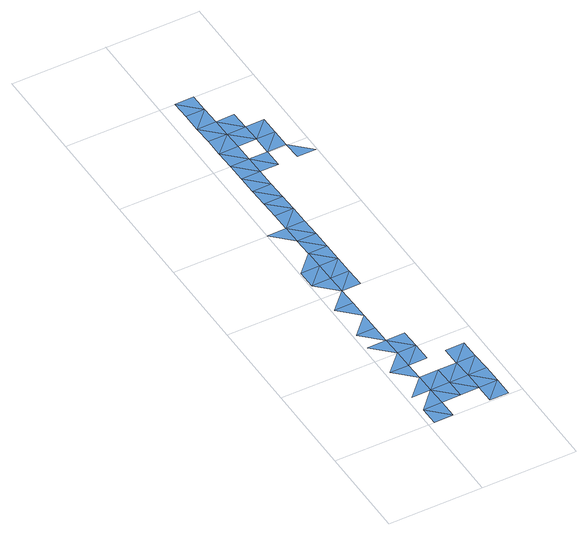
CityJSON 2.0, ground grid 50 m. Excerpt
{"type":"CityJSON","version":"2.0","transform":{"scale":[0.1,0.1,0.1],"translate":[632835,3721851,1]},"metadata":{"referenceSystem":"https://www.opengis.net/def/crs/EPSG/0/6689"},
"CityObjects":{
"waterbody1":{"type":"WaterBody","attributes":{"name":"福岡県津波浸水想定図","class":"1140","function":"2","WaterBodyTsunamiRiskAttribute.description":"1","WaterBodyTsunamiRiskAttribute.rank":"1"},"geometry":[{"type":"MultiSurface","lod":"1","boundaries":[[[0,1,2]],[[3,1,0]],[[4,5,6]],[[1,3,4]],[[7,8,9]],[[9,5,7]],[[4,3,10]],[[11,5,4]],[[12,4,10]],[[13,8,14]],[[11,4,12]],[[15,8,7]],[[16,14,17]],[[10,18,12]],[[15,14,8]],[[16,17,19]],[[15,7,20]],[[12,21,11]],[[22,21,12]],[[23,19,24]],[[12,18,22]],[[25,14,15]],[[23,24,26]],[[26,27,28]],[[29,30,31]],[[30,22,18]],[[18,31,30]],[[32,28,33]],[[33,28,27]],[[33,34,32]],[[22,35,21]],[[36,35,22]],[[36,22,30]],[[37,27,26]],[[21,38,39]],[[40,33,27]],[[37,26,41]],[[21,35,38]],[[42,43,44]],[[40,27,37]],[[34,33,40]],[[45,43,34]],[[40,45,34]],[[44,43,46]],[[46,43,45]],[[47,48,44]],[[44,46,49]],[[47,44,49]],[[50,48,47]],[[51,52,50]],[[53,54,52]],[[50,47,51]],[[55,56,54]],[[52,51,53]],[[54,53,55]],[[57,56,58]],[[59,60,57]],[[56,55,58]],[[61,59,57]],[[59,62,60]],[[57,58,61]],[[55,63,58]],[[64,65,62]],[[66,62,59]],[[64,62,66]],[[58,63,67]],[[68,65,64]],[[59,61,69]],[[70,66,59]],[[68,64,71]],[[59,69,70]],[[72,69,67]],[[73,66,70]],[[74,70,69]],[[72,67,75]],[[76,75,77]],[[74,69,72]]]}]}
},
"vertices":[
[130,2,7],[28,100,7],[30,0,7],[128,102,7],[126,202,7],[124,302,7],[26,200,7],[122,402,6],[120,502,6],[22,400,7],[228,104,7],[224,304,7],[226,204,7],[18,600,6],[118,602,6],[220,504,6],[16,700,6],[117,702,6],[328,106,6],[115,802,6],[222,404,6],[324,306,6],[326,206,6],[13,900,5],[113,902,5],[218,604,6],[111,1002,5],[109,1102,5],[9,1100,5],[430,8,5],[428,108,6],[330,6,5],[7,1200,5],[107,1202,5],[105,1302,5],[424,308,6],[426,208,6],[209,1104,5],[422,408,6],[322,406,6],[207,1204,5],[211,1004,5],[1,1500,5],[103,1402,5],[101,1502,5],[205,1304,5],[203,1404,5],[199,1604,5],[99,1602,5],[201,1504,5],[97,1702,5],[197,1704,5],[95,1802,5],[195,1804,5],[93,1902,5],[193,1904,5],[91,2002,4],[89,2102,4],[191,2004,5],[187,2203,4],[88,2202,4],[189,2104,4],[86,2302,4],[293,1905,4],[184,2403,5],[84,2402,5],[186,2303,4],[291,2005,4],[82,2501,5],[289,2105,5],[287,2205,4],[182,2503,5],[389,2107,4],[285,2305,4],[387,2207,4],[391,2007,4],[493,1909,4],[393,1907,5]
]}
